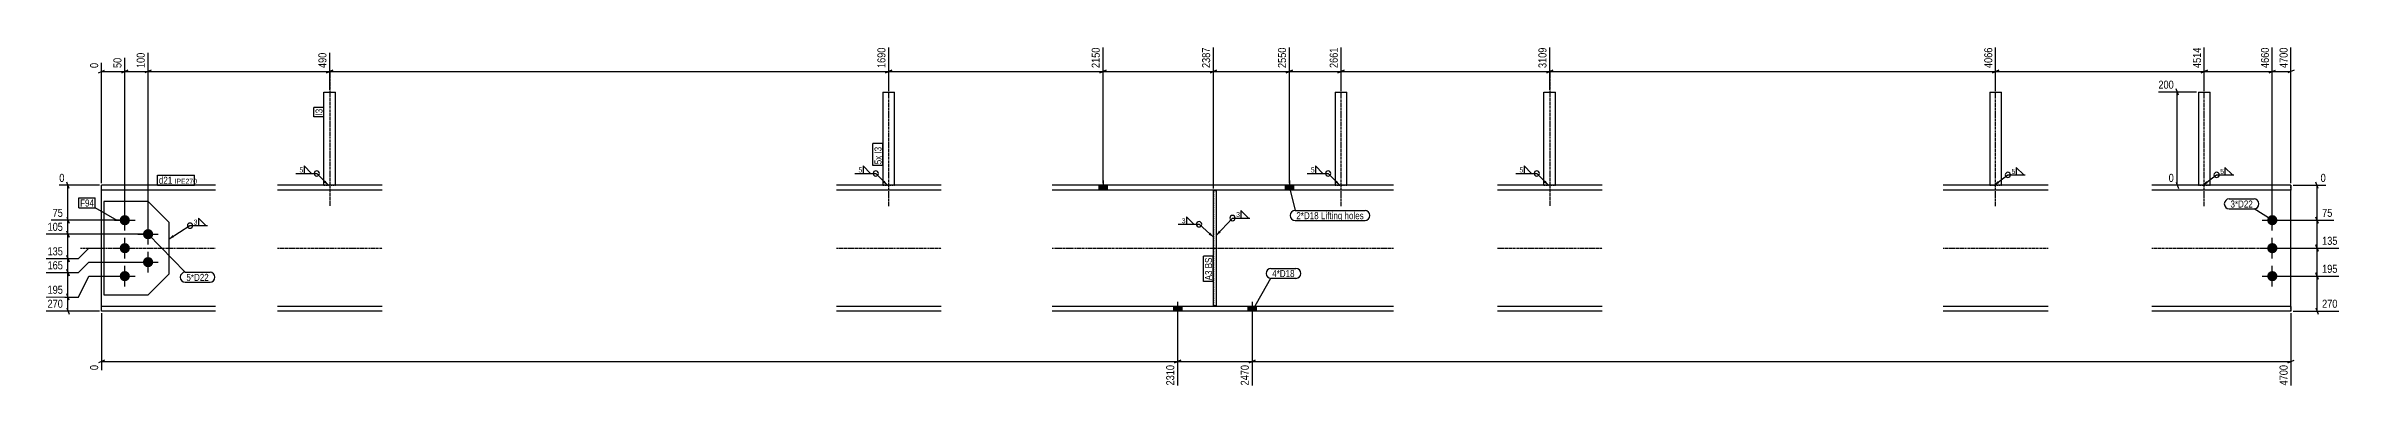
# Model space of a CAD drawing. Header units: millimetres. Extents: x 10 to 27143, y 7 to 1733.
# Drawn here: x 10 to 4933, y 7 to 739 of the extents above; entities that cross this region are included whole.
import ezdxf

# ---------------------------------------------------------------- set-up
doc = ezdxf.new("R2010")
doc.units = ezdxf.units.MM
doc.linetypes.add('DXK_LINE_DOT2', pattern=[3.9198, 1.9599, -1.9599])
doc.linetypes.add('DXK_LINE_DOT3', pattern=[5.9187, 2.979, -0.9799, 0.9799, -0.9799])
for name, color, linetype in [('MÅLSÆTNING', 7, 'Continuous'), ('STÅL', 7, 'Continuous'), ('TEKST', 7, 'Continuous')]:
    doc.layers.add(name, color=color, linetype=linetype)
doc.styles.add('Arial Narrow', font='ARIALN.TTF', dxfattribs={"height": 0.2})

msp = doc.modelspace()

# ---------------------------------------------------------------- hatches: boundary and pattern name
at = {"layer": 'STÅL', "linetype": 'Continuous'}
for points in [[(2270.9, 430.1), (2288.9, 430.1), (2288.9, 440.3), (2270.9, 440.3)], [(2670.9, 430.1), (2688.9, 430.1), (2688.9, 440.3), (2670.9, 440.3)], [(168.9, 365.3, -1), (190.9, 365.3, -1)], [(218.9, 335.3, -1), (240.9, 335.3, -1)], [(4778.9, 365.3, -1), (4800.9, 365.3, -1)], [(168.9, 305.3, -1), (190.9, 305.3, -1)], [(4778.9, 305.3, -1), (4800.9, 305.3, -1)], [(168.9, 245.3, -1), (190.9, 245.3, -1)], [(218.9, 275.3, -1), (240.9, 275.3, -1)], [(4778.9, 245.3, -1), (4800.9, 245.3, -1)], [(2448.9, 180.5), (2430.9, 180.5), (2430.9, 170.3), (2448.9, 170.3)], [(2448.9, 180.5), (2430.9, 180.5), (2430.9, 170.3), (2448.9, 170.3)], [(2608.9, 180.5), (2590.9, 180.5), (2590.9, 170.3), (2608.9, 170.3)], [(2608.9, 180.5), (2590.9, 180.5), (2590.9, 170.3), (2608.9, 170.3)]]:
    msp.add_hatch(color=96, dxfattribs=at).paths.add_polyline_path(points)
at = {"layer": 'TEKST', "linetype": 'Continuous'}
for points in [[(611, 450.3), (616.9, 440.3), (607, 446.4)], [(1811, 450.3), (1816.9, 440.3), (1807, 446.4)], [(2782, 450.3), (2787.9, 440.3), (2778, 446.4)], [(3230, 450.3), (3235.9, 440.3), (3226, 446.4)], [(4203.5, 444.8), (4192.9, 440.3), (4200.2, 449.3)], [(4651.5, 444.8), (4640.9, 440.3), (4648.2, 449.3)], [(285.9, 329), (274.9, 325.4), (282.9, 333.8)], [(2510.4, 338.6), (2516.9, 329), (2506.6, 334.4)], [(2532.7, 338.9), (2522.9, 332.7), (2528.5, 342.8)]]:
    msp.add_hatch(color=3, dxfattribs=at).paths.add_polyline_path(points)

# ---------------------------------------------------------------- linework, layer by layer
at = {"layer": 'MÅLSÆTNING', "color": 7, "linetype": 'Continuous'}
for p, q in [((129.9, 444.8), (129.9, 702.8)), ((179.9, 369.8), (179.9, 713.8)), ((229.9, 339.8), (229.9, 724.7)), ((229.9, 339.8), (229.9, 724.7)), ((619.9, 644.8), (619.9, 724.7)), ((619.9, 644.8), (619.9, 724.7)), ((1819.9, 644.8), (1819.9, 735.7)), ((1819.9, 644.8), (1819.9, 735.7)), ((2279.9, 444.7), (2279.9, 735.7)), ((2279.9, 444.7), (2279.9, 735.7)), ((2516.9, 433.6), (2516.9, 735.7)), ((2516.9, 433.6), (2516.9, 735.7)), ((2679.9, 444.8), (2679.9, 735.7)), ((2679.9, 444.8), (2679.9, 735.7)), ((2790.9, 644.8), (2790.9, 735.7)), ((3238.9, 644.8), (3238.9, 735.7)), ((4195.9, 644.8), (4195.9, 735.7)), ((4195.9, 644.8), (4195.9, 735.7)), ((4643.9, 644.8), (4643.9, 735.7)), ((4789.9, 369.8), (4789.9, 735.7)), ((4829.9, 444.8), (4829.9, 735.7)), ((123.2, 681.5), (136.7, 686.9)), ((173.2, 681.5), (186.7, 686.9)), ((179.9, 684.2), (229.9, 684.2)), ((236.7, 686.9), (223.2, 681.5)), ((236.7, 686.9), (223.2, 681.5)), ((229.9, 684.2), (619.9, 684.2)), ((626.7, 686.9), (613.2, 681.5)), ((613.2, 681.5), (626.7, 686.9)), ((619.9, 684.2), (1819.9, 684.2)), ((1826.7, 686.9), (1813.2, 681.5)), ((1813.2, 681.5), (1826.7, 686.9)), ((1819.9, 684.2), (2279.9, 684.2)), ((2286.7, 686.9), (2273.2, 681.5)), ((2273.2, 681.5), (2286.7, 686.9)), ((2279.9, 684.2), (2516.9, 684.2)), ((2523.7, 686.9), (2510.2, 681.5)), ((2510.2, 681.5), (2523.7, 686.9)), ((2516.9, 684.2), (2679.9, 684.2)), ((2686.7, 686.9), (2673.2, 681.5)), ((2673.2, 681.5), (2686.7, 686.9)), ((2679.9, 684.2), (2790.9, 684.2)), ((2784.2, 681.5), (2797.7, 686.9)), ((3232.2, 681.5), (3245.7, 686.9)), ((4202.7, 686.9), (4189.2, 681.5)), ((4189.2, 681.5), (4202.7, 686.9)), ((4195.9, 684.2), (4643.9, 684.2)), ((4626.9, 640.3), (4545.4, 640.3)), ((4588.7, 633.6), (4583.3, 647.1)), ((4586, 440.3), (4586, 640.3)), ((4637.2, 681.5), (4650.7, 686.9)), ((4783.2, 681.5), (4796.7, 686.9)), ((4789.9, 684.2), (4829.9, 684.2)), ((4836.7, 686.9), (4823.2, 681.5)), ((60.6, 433.6), (55.2, 447.1)), ((4583.3, 447.1), (4588.7, 433.6)), ((4888.6, 433.6), (4883.2, 447.1)), ((125.4, 440.3), (39.3, 440.3)), ((4626.9, 440.3), (4567.4, 440.3)), ((4834.4, 440.3), (4904.5, 440.3)), ((4885.9, 365.3), (4885.9, 440.3)), ((175.4, 365.3), (21.8, 365.3)), ((55.2, 372.1), (60.6, 358.6)), ((57.9, 335.3), (57.9, 365.3)), ((4794.4, 365.3), (4922, 365.3)), ((4794.4, 365.3), (4922, 365.3)), ((4883.2, 372.1), (4888.6, 358.6)), ((4888.6, 358.6), (4883.2, 372.1)), ((4885.9, 305.3), (4885.9, 365.3)), ((225.4, 335.3), (10.8, 335.3)), ((225.4, 335.3), (10.8, 335.3)), ((60.6, 328.6), (55.2, 342.1)), ((55.2, 342.1), (60.6, 328.6)), ((57.9, 282.8), (57.9, 335.3)), ((80.4, 282.8), (102.9, 305.3)), ((80.4, 282.8), (102.9, 305.3)), ((102.9, 305.3), (125.4, 305.3)), ((102.9, 305.3), (125.4, 305.3)), ((4794.4, 305.3), (4933, 305.3)), ((4794.4, 305.3), (4933, 305.3)), ((10.8, 282.8), (80.4, 282.8)), ((10.8, 282.8), (80.4, 282.8)), ((10.8, 252.8), (80.4, 252.8)), ((10.8, 252.8), (80.4, 252.8)), ((60.6, 276.1), (55.2, 289.6)), ((55.2, 289.6), (60.6, 276.1)), ((60.6, 246.1), (55.2, 259.6)), ((55.2, 259.6), (60.6, 246.1)), ((57.9, 252.8), (57.9, 282.8)), ((57.9, 200.3), (57.9, 252.8)), ((80.4, 252.8), (102.9, 275.3)), ((80.4, 252.8), (102.9, 275.3)), ((102.9, 275.3), (225.4, 275.3)), ((102.9, 275.3), (225.4, 275.3)), ((4888.6, 238.6), (4883.2, 252.1)), ((10.8, 200.3), (80.4, 200.3)), ((10.8, 200.3), (80.4, 200.3)), ((60.6, 193.6), (55.2, 207.1)), ((60.6, 193.6), (55.2, 207.1)), ((57.9, 170.3), (57.9, 200.3)), ((80.4, 200.3), (102.9, 245.3)), ((80.4, 200.3), (102.9, 245.3)), ((102.9, 245.3), (175.4, 245.3)), ((102.9, 245.3), (175.4, 245.3)), ((4794.4, 245.3), (4933, 245.3)), ((4885.9, 170.3), (4885.9, 245.3)), ((125.4, 170.3), (10.8, 170.3)), ((55.2, 177.1), (60.6, 163.6)), ((129.9, 165.8), (129.9, 43.7)), ((2439.9, 155.8), (2439.9, 10.8)), ((2599.9, 155.8), (2599.9, 10.8)), ((2599.9, 155.8), (2599.9, 10.8)), ((4829.9, 165.8), (4829.9, 10.8)), ((4834.4, 170.3), (4933, 170.3)), ((4883.2, 177.1), (4888.6, 163.6)), ((136.7, 65), (123.2, 59.6)), ((129.9, 62.3), (2439.9, 62.3)), ((2433.2, 59.6), (2446.7, 65)), ((2606.7, 65), (2593.2, 59.6)), ((2593.2, 59.6), (2606.7, 65)), ((2599.9, 62.3), (4829.9, 62.3)), ((4823.2, 59.6), (4836.7, 65))]:
    msp.add_line(p, q, dxfattribs=at)
at = {"layer": 'STÅL', "color": 2, "linetype": 'Continuous'}
for p, q in [((607.4, 440.3), (607.4, 640.3)), ((607.4, 640.3), (632.4, 640.3)), ((632.4, 440.3), (632.4, 640.3)), ((1807.4, 640.3), (1807.4, 440.3)), ((1807.4, 640.3), (1832.4, 640.3)), ((1832.4, 440.3), (1832.4, 640.3)), ((2778.4, 640.3), (2778.4, 440.3)), ((2778.4, 640.3), (2803.4, 640.3)), ((2803.4, 440.3), (2803.4, 640.3)), ((3226.4, 440.3), (3226.4, 640.3)), ((3226.4, 640.3), (3251.4, 640.3)), ((3251.4, 440.3), (3251.4, 640.3)), ((4183.4, 640.3), (4183.4, 440.3)), ((4183.4, 640.3), (4208.4, 640.3)), ((4208.4, 440.3), (4208.4, 640.3)), ((4631.4, 640.3), (4631.4, 440.3)), ((4631.4, 640.3), (4656.4, 640.3)), ((4656.4, 440.3), (4656.4, 640.3)), ((129.9, 170.3), (129.9, 440.3)), ((374.9, 440.3), (129.9, 440.3)), ((374.9, 430.1), (129.9, 430.1)), ((134.9, 405.3), (134.9, 205.3)), ((229.9, 405.3), (134.9, 405.3)), ((274.9, 360.3), (229.9, 405.3)), ((732.4, 440.3), (507.4, 440.3)), ((732.4, 430.1), (507.4, 430.1)), ((1932.4, 440.3), (1707.4, 440.3)), ((1932.4, 430.1), (1707.4, 430.1)), ((2903.4, 440.3), (2170.9, 440.3)), ((2903.4, 430.1), (2170.9, 430.1)), ((2516.9, 429.1), (2522.9, 429.1)), ((2516.9, 181.5), (2516.9, 429.1)), ((2522.9, 429.1), (2522.9, 181.5)), ((3351.4, 440.3), (3126.4, 440.3)), ((3351.4, 430.1), (3126.4, 430.1)), ((4308.4, 440.3), (4083.4, 440.3)), ((4308.4, 430.1), (4083.4, 430.1)), ((4829.9, 440.3), (4531.4, 440.3)), ((4829.9, 430.1), (4531.4, 430.1)), ((4829.9, 440.3), (4829.9, 430.1)), ((4829.9, 415.1), (4829.9, 430.1)), ((4829.9, 180.5), (4829.9, 415.1)), ((274.9, 250.3), (274.9, 360.3)), ((229.9, 205.3), (274.9, 250.3)), ((134.9, 205.3), (229.9, 205.3)), ((374.9, 180.5), (129.9, 180.5)), ((374.9, 170.3), (129.9, 170.3)), ((732.4, 180.5), (507.4, 180.5)), ((732.4, 170.3), (507.4, 170.3)), ((1932.4, 180.5), (1707.4, 180.5)), ((1932.4, 170.3), (1707.4, 170.3)), ((2903.4, 180.5), (2170.9, 180.5)), ((2903.4, 170.3), (2170.9, 170.3)), ((2522.9, 181.5), (2516.9, 181.5)), ((3351.4, 180.5), (3126.4, 180.5)), ((3351.4, 170.3), (3126.4, 170.3)), ((4308.4, 180.5), (4083.4, 180.5)), ((4308.4, 170.3), (4083.4, 170.3)), ((4829.9, 180.5), (4531.4, 180.5)), ((4829.9, 170.3), (4531.4, 170.3)), ((4829.9, 180.5), (4829.9, 170.3))]:
    msp.add_line(p, q, dxfattribs=at)
at = {"layer": 'STÅL', "color": 7, "linetype": 'DXK_LINE_DOT3'}
for p, q in [((619.9, 685.3), (619.9, 395.3)), ((1819.9, 395.3), (1819.9, 685.3)), ((2790.9, 395.3), (2790.9, 685.3)), ((3238.9, 685.3), (3238.9, 395.3)), ((4195.9, 395.3), (4195.9, 685.3)), ((4643.9, 395.3), (4643.9, 685.3)), ((84.9, 305.3), (374.9, 305.3)), ((507.4, 305.3), (732.4, 305.3)), ((1707.4, 305.3), (1932.4, 305.3)), ((2170.9, 305.3), (2903.4, 305.3)), ((3126.4, 305.3), (3351.4, 305.3)), ((4083.4, 305.3), (4308.4, 305.3)), ((4531.4, 305.3), (4874.9, 305.3))]:
    msp.add_line(p, q, dxfattribs=at)
at = {"layer": 'STÅL', "color": 96, "linetype": 'Continuous'}
for p, q in [((2279.9, 450.3), (2279.9, 430.1)), ((2679.9, 450.3), (2679.9, 430.1)), ((2270.9, 440.3), (2270.9, 430.1)), ((2288.9, 440.3), (2288.9, 430.1)), ((2670.9, 440.3), (2670.9, 430.1)), ((2688.9, 440.3), (2688.9, 430.1)), ((157.9, 365.3), (201.9, 365.3)), ((179.9, 343.3), (179.9, 387.3)), ((229.9, 313.3), (229.9, 357.3)), ((4767.9, 365.3), (4811.9, 365.3)), ((4789.9, 343.3), (4789.9, 387.3)), ((157.9, 305.3), (201.9, 305.3)), ((179.9, 283.3), (179.9, 327.3)), ((207.9, 335.3), (251.9, 335.3)), ((229.9, 253.3), (229.9, 297.3)), ((4767.9, 305.3), (4811.9, 305.3)), ((4789.9, 283.3), (4789.9, 327.3)), ((179.9, 223.3), (179.9, 267.3)), ((207.9, 275.3), (251.9, 275.3)), ((4789.9, 223.3), (4789.9, 267.3)), ((157.9, 245.3), (201.9, 245.3)), ((4767.9, 245.3), (4811.9, 245.3)), ((2430.9, 180.5), (2430.9, 170.3)), ((2430.9, 180.5), (2430.9, 170.3)), ((2439.9, 190.5), (2439.9, 125.5)), ((2439.9, 190.5), (2439.9, 125.5)), ((2448.9, 180.5), (2448.9, 170.3)), ((2448.9, 180.5), (2448.9, 170.3)), ((2590.9, 180.5), (2590.9, 170.3)), ((2590.9, 180.5), (2590.9, 170.3)), ((2599.9, 190.5), (2599.9, 125.5)), ((2599.9, 190.5), (2599.9, 125.5)), ((2608.9, 180.5), (2608.9, 170.3)), ((2608.9, 180.5), (2608.9, 170.3))]:
    msp.add_line(p, q, dxfattribs=at)
at = {"layer": 'STÅL', "color": 7, "linetype": 'DXK_LINE_DOT2'}
for p, q in [((607.4, 440.3), (632.4, 440.3)), ((1807.4, 440.3), (1832.4, 440.3)), ((2522.9, 429.1), (2516.9, 429.1)), ((2516.9, 429.1), (2516.9, 181.5)), ((2522.9, 429.1), (2522.9, 181.5)), ((2778.4, 440.3), (2803.4, 440.3)), ((3226.4, 440.3), (3251.4, 440.3)), ((4183.4, 440.3), (4208.4, 440.3)), ((4631.4, 440.3), (4656.4, 440.3)), ((4829.9, 430.1), (4829.9, 440.3)), ((4829.9, 415.1), (4829.9, 429)), ((2522.9, 181.5), (2516.9, 181.5)), ((4829.9, 170.3), (4829.9, 180.5))]:
    msp.add_line(p, q, dxfattribs=at)
at = {"layer": 'TEKST', "color": 3, "linetype": 'Continuous'}
for p, q in [((616.9, 440.3), (592, 465.6)), ((1816.9, 440.3), (1792, 465.6)), ((2787.9, 440.3), (2763, 465.6)), ((3235.9, 440.3), (3211, 465.6)), ((2516.9, 329), (2486, 356.6))]:
    msp.add_line(p, q, dxfattribs=at)
for centre in [(592, 465.6), (1792, 465.6), (2763, 465.6), (3211, 465.6), (2486, 356.6)]:
    msp.add_arc(centre, 5.62, 270, 90, dxfattribs=at)

# ---------------------------------------------------------------- wipeouts: each hides what was drawn before it
at = {"color": 0}
for points in [[(562.5, 466.9), (562.5, 480), (553.9, 480), (553.9, 466.9)], [(1762.5, 466.9), (1762.5, 480), (1753.9, 480), (1753.9, 466.9)], [(2733.5, 466.9), (2733.5, 480), (2724.9, 480), (2724.9, 466.9)], [(3181.5, 466.9), (3181.5, 480), (3172.9, 480), (3172.9, 466.9)], [(2456.5, 358), (2456.5, 371), (2447.9, 371), (2447.9, 358)], [(2573.4, 371.3), (2573.4, 384.3), (2564.8, 384.3), (2564.8, 371.3)], [(2742.7, 367.5), (2742.7, 383.2), (2694.8, 383.2), (2694.8, 367.5)], [(360.2, 235.1), (360.2, 250.9), (312.2, 250.9), (312.2, 235.1)], [(2691.1, 243.3), (2691.1, 259), (2643.1, 259), (2643.1, 243.3)]]:
    msp.add_wipeout(points, dxfattribs=at).dxf.layer = 'TEKST'

# ---------------------------------------------------------------- next in the draw order: linework, layer by layer
at = {"layer": 'TEKST', "color": 3, "linetype": 'Continuous'}
for p, q in [((546.9, 465.6), (592, 465.6)), ((580.9, 465.6), (564.9, 481.7)), ((564.9, 481.7), (564.9, 465.6)), ((564.9, 465.6), (580.9, 465.6)), ((1746.9, 465.6), (1792, 465.6)), ((1780.9, 465.6), (1764.9, 481.7)), ((1764.9, 481.7), (1764.9, 465.6)), ((1764.9, 465.6), (1780.9, 465.6)), ((2717.9, 465.6), (2763, 465.6)), ((2751.9, 465.6), (2735.9, 481.7)), ((2735.9, 481.7), (2735.9, 465.6)), ((2735.9, 465.6), (2751.9, 465.6)), ((3165.9, 465.6), (3211, 465.6)), ((3199.9, 465.6), (3183.9, 481.7)), ((3183.9, 481.7), (3183.9, 465.6)), ((3183.9, 465.6), (3199.9, 465.6)), ((2440.9, 356.6), (2486, 356.6)), ((2474.9, 356.6), (2458.9, 372.7)), ((2458.9, 372.7), (2458.9, 356.6)), ((2458.9, 356.6), (2474.9, 356.6)), ((2522.9, 332.7), (2557.8, 369.9)), ((2557.8, 369.9), (2595, 369.9)), ((2591.8, 369.9), (2575.8, 386)), ((2575.8, 386), (2575.8, 369.9)), ((2575.8, 369.9), (2591.8, 369.9))]:
    msp.add_line(p, q, dxfattribs=at)
for centre, start, end in [((592, 465.6), 90, 270), ((1792, 465.6), 90, 270), ((2763, 465.6), 90, 270), ((3211, 465.6), 90, 270), ((2486, 356.6), 90, 270), ((2557.8, 369.9), 90, 270), ((2557.8, 369.9), 270, 90)]:
    msp.add_arc(centre, 5.62, start, end, dxfattribs=at)

# ---------------------------------------------------------------- next in the draw order: texts
at = {"layer": 'TEKST', "color": 3, "style": 'Arial Narrow'}
for s, p in [('5', (554.8, 467.8)), ('5', (1754.8, 467.8)), ('5', (2725.8, 467.8)), ('5', (3173.8, 467.8)), ('3', (2448.8, 358.9)), ('3', (2565.7, 372.2))]:
    msp.add_text(s, height=10.7, dxfattribs=at).set_placement(p)

# ---------------------------------------------------------------- next in the draw order: wipeouts: each hides what was drawn before it
at = {"color": 0, "linetype": 'Continuous'}
for points in [[(1816.3, 739.3), (1791.1, 739.3), (1791.1, 688.2), (1816.3, 688.2)], [(2276.3, 739.3), (2251.1, 739.3), (2251.1, 688.2), (2276.3, 688.2)], [(2513.3, 739.3), (2488.1, 739.3), (2488.1, 688.2), (2513.3, 688.2)], [(2676.3, 739.3), (2651.1, 739.3), (2651.1, 688.2), (2676.3, 688.2)], [(2787.3, 739.3), (2762.1, 739.3), (2762.1, 688.2), (2787.3, 688.2)], [(4640.3, 739.3), (4615.1, 739.3), (4615.1, 688.2), (4640.3, 688.2)], [(4826.3, 739.3), (4801.1, 739.3), (4801.1, 688.2), (4826.3, 688.2)], [(226.3, 728.3), (201.1, 728.3), (201.1, 688.2), (226.3, 688.2)], [(616.3, 728.3), (591.1, 728.3), (591.1, 688.2), (616.3, 688.2)], [(4582, 643.9), (4582, 669.1), (4541.8, 669.1), (4541.8, 643.9)], [(4582, 443.9), (4582, 469.1), (4563.8, 469.1), (4563.8, 443.9)], [(4908.1, 443.9), (4908.1, 469.1), (4890, 469.1), (4890, 443.9)], [(50.6, 368.9), (50.6, 394.1), (21.4, 394.1), (21.4, 368.9)], [(4922.4, 368.9), (4922.4, 394.1), (4893.2, 394.1), (4893.2, 368.9)], [(50.6, 286.4), (50.6, 311.6), (10.5, 311.6), (10.5, 286.4)], [(4933.3, 248.9), (4933.3, 274.1), (4893.2, 274.1), (4893.2, 248.9)], [(50.6, 203.9), (50.6, 229.1), (10.5, 229.1), (10.5, 203.9)], [(4933.3, 173.9), (4933.3, 199.1), (4893.2, 199.1), (4893.2, 173.9)], [(126.3, 58.3), (101.1, 58.3), (101.1, 40.1), (126.3, 40.1)], [(2436.3, 58.3), (2411.1, 58.3), (2411.1, 7.2), (2436.3, 7.2)], [(4826.3, 58.3), (4801.1, 58.3), (4801.1, 7.2), (4826.3, 7.2)]]:
    msp.add_wipeout(points, dxfattribs=at).dxf.layer = 'MÅLSÆTNING'
at = {"color": 0}
for points in [[(604.3, 604.3), (588.5, 604.3), (588.5, 589.9), (604.3, 589.9)], [(281.9, 443.5), (281.9, 459.2), (253.1, 459.2), (253.1, 443.5)], [(4237.9, 463.8), (4237.9, 476.9), (4229.3, 476.9), (4229.3, 463.8)], [(4685.9, 463.8), (4685.9, 476.9), (4677.3, 476.9), (4677.3, 463.8)], [(4748, 392.5), (4748, 408.2), (4700.1, 408.2), (4700.1, 392.5)], [(2742.7, 367.5), (2742.7, 383.2), (2694.8, 383.2), (2694.8, 367.5)], [(360.2, 235.1), (360.2, 250.9), (312.2, 250.9), (312.2, 235.1)], [(2513.8, 257.4), (2498, 257.4), (2498, 236.3), (2513.8, 236.3)], [(2691.1, 243.3), (2691.1, 259), (2643.1, 259), (2643.1, 243.3)]]:
    msp.add_wipeout(points, dxfattribs=at).dxf.layer = 'TEKST'

# ---------------------------------------------------------------- next in the draw order: linework, layer by layer
at = {"layer": 'MÅLSÆTNING', "color": 7, "linetype": 'Continuous'}
for p, q in [((179.9, 369.8), (179.9, 713.8)), ((2790.9, 644.8), (2790.9, 735.7)), ((4643.9, 644.8), (4643.9, 735.7)), ((4789.9, 369.8), (4789.9, 735.7)), ((129.9, 684.2), (179.9, 684.2)), ((186.7, 686.9), (173.2, 681.5)), ((2797.7, 686.9), (2784.2, 681.5)), ((2790.9, 684.2), (3238.9, 684.2)), ((4650.7, 686.9), (4637.2, 681.5)), ((4643.9, 684.2), (4789.9, 684.2)), ((4783.2, 681.5), (4796.7, 686.9)), ((57.9, 365.3), (57.9, 440.3)), ((175.4, 365.3), (21.8, 365.3)), ((55.2, 372.1), (60.6, 358.6)), ((4883.2, 312.1), (4888.6, 298.6)), ((4888.6, 298.6), (4883.2, 312.1)), ((4885.9, 245.3), (4885.9, 305.3)), ((4883.2, 252.1), (4888.6, 238.6)), ((4794.4, 245.3), (4933, 245.3)), ((2439.9, 155.8), (2439.9, 10.8)), ((2446.7, 65), (2433.2, 59.6)), ((2439.9, 62.3), (2599.9, 62.3))]:
    msp.add_line(p, q, dxfattribs=at)
at = {"layer": 'TEKST', "color": 3, "linetype": 'Continuous'}
for p, q in [((4192.9, 440.3), (4222.3, 462.5)), ((4222.3, 462.5), (4259.5, 462.5)), ((4256.3, 462.5), (4240.3, 478.6)), ((4240.3, 478.6), (4240.3, 462.5)), ((4240.3, 462.5), (4256.3, 462.5)), ((4640.9, 440.3), (4670.3, 462.5)), ((4670.3, 462.5), (4707.5, 462.5)), ((4704.3, 462.5), (4688.3, 478.6)), ((4688.3, 478.6), (4688.3, 462.5)), ((4688.3, 462.5), (4704.3, 462.5))]:
    msp.add_line(p, q, dxfattribs=at)
at = {"layer": 'TEKST', "color": 7, "linetype": 'Continuous'}
for p, q in [((2679.9, 435.2), (2692.1, 385.9)), ((229.9, 335.3), (309.5, 253.6)), ((309.5, 253.6), (362.9, 253.6)), ((2640.4, 261.7), (2693.8, 261.7)), ((309.5, 232.4), (362.9, 232.4)), ((2599.9, 170.4), (2640.4, 240.6)), ((2640.4, 240.6), (2693.8, 240.6))]:
    msp.add_line(p, q, dxfattribs=at)
at = {"layer": 'TEKST', "color": 3, "linetype": 'Continuous'}
for centre, start, end in [((4222.3, 462.5), 90, 270), ((4222.3, 462.5), 270, 90), ((4670.3, 462.5), 90, 270), ((4670.3, 462.5), 270, 90)]:
    msp.add_arc(centre, 5.62, start, end, dxfattribs=at)
at = {"layer": 'TEKST', "color": 7, "linetype": 'Continuous'}
for centre, start, end in [((2692.1, 375.4), 90, 270), ((309.5, 243), 90, 270), ((362.9, 243), 270, 90), ((2640.4, 251.1), 90, 270), ((2693.8, 251.1), 270, 90)]:
    msp.add_arc(centre, 10.6, start, end, dxfattribs=at)

# ---------------------------------------------------------------- next in the draw order: texts
at = {"layer": 'MÅLSÆTNING', "color": 3, "linetype": 'Continuous', "style": 'Arial Narrow'}
for s, height, p in [('100', 17.18, (222.7, 691.8)), ('490', 17.18, (612.7, 691.8)), ('1690', 17.18, (1812.7, 691.8)), ('2150', 17.18, (2272.7, 691.8)), ('2387', 17.18, (2509.7, 691.8)), ('2550', 17.18, (2672.7, 691.8)), ('2661', 17.18, (2783.7, 691.8)), ('4514', 17.18, (4636.7, 691.8)), ('4700', 17.18, (4822.7, 691.8)), ('0', 17.2, (122.7, 43.7)), ('2310', 17.18, (2432.7, 10.8)), ('4700', 17.18, (4822.7, 10.8))]:
    msp.add_text(s, height=height, rotation=90.0002, dxfattribs=at).set_placement(p)
for s, height, p in [('200', 17.18, (4545.4, 647.5)), ('0', 17.2, (4567.4, 447.5)), ('0', 17.2, (4893.6, 447.5)), ('75', 17.18, (25, 372.5)), ('75', 17.18, (4896.8, 372.5)), ('135', 17.18, (14.1, 290)), ('195', 17.18, (4896.8, 252.5)), ('270', 17.18, (4896.8, 177.5))]:
    msp.add_text(s, height=height, dxfattribs=at).set_placement(p)
at = {"layer": 'TEKST', "color": 3, "style": 'Arial Narrow'}
for s, height, p in [('5', 10.7, (4230.2, 464.7)), ('5', 10.7, (4678.2, 464.7)), ('5*D22', 15.03, (312.2, 235.1)), ('4*D18', 15.03, (2643.1, 243.3))]:
    msp.add_text(s, height=height, dxfattribs=at).set_placement(p)

# ---------------------------------------------------------------- next in the draw order: wipeouts: each hides what was drawn before it
at = {"color": 0, "linetype": 'Continuous'}
msp.add_wipeout([(50.6, 173.9), (50.6, 199.1), (10.5, 199.1), (10.5, 173.9)], dxfattribs=at).dxf.layer = 'MÅLSÆTNING'
at = {"color": 0}
for points in [[(604.3, 604.3), (588.5, 604.3), (588.5, 589.9), (604.3, 589.9)], [(1804.3, 503.6), (1788.5, 503.6), (1788.5, 485.3), (1804.3, 485.3)], [(281.9, 443.5), (281.9, 459.2), (253.1, 459.2), (253.1, 443.5)], [(4748, 392.5), (4748, 408.2), (4700.1, 408.2), (4700.1, 392.5)], [(2839.6, 367.5), (2839.6, 383.2), (2747.5, 383.2), (2747.5, 367.5)], [(2513.8, 257.4), (2498, 257.4), (2498, 236.3), (2513.8, 236.3)]]:
    msp.add_wipeout(points, dxfattribs=at).dxf.layer = 'TEKST'

# ---------------------------------------------------------------- next in the draw order: linework, layer by layer
at = {"layer": 'TEKST', "color": 7, "linetype": 'Continuous'}
for p, q in [((585.8, 587.2), (585.8, 607)), ((607, 607), (585.8, 607)), ((607, 587.2), (607, 607)), ((607, 587.2), (585.8, 587.2)), ((250.4, 440.8), (250.4, 461.9)), ((4697.4, 410.9), (4750.7, 410.9)), ((4697.4, 389.8), (4750.7, 389.8)), ((4789.9, 365.3), (4750.7, 389.8)), ((2516.5, 233.6), (2495.3, 233.6))]:
    msp.add_line(p, q, dxfattribs=at)
for centre, start, end in [((4697.4, 400.4), 90, 270), ((4750.7, 400.4), 270, 90)]:
    msp.add_arc(centre, 10.6, start, end, dxfattribs=at)

# ---------------------------------------------------------------- next in the draw order: texts
at = {"layer": 'MÅLSÆTNING', "color": 3, "linetype": 'Continuous', "style": 'Arial Narrow'}
for s, p in [('195', (14.1, 207.5)), ('270', (14.1, 177.5))]:
    msp.add_text(s, height=17.18, dxfattribs=at).set_placement(p)
at = {"layer": 'TEKST', "color": 3, "style": 'Arial Narrow'}
msp.add_text('I3', height=15.03, rotation=90.0002, dxfattribs=at).set_placement((604.3, 589.9))
msp.add_text('3*D22', height=15.03, dxfattribs=at).set_placement((4700.1, 392.5))

# ---------------------------------------------------------------- next in the draw order: wipeouts: each hides what was drawn before it
at = {"color": 0, "linetype": 'Continuous'}
for points in [[(3235.3, 739.3), (3210.1, 739.3), (3210.1, 688.2), (3235.3, 688.2)], [(4786.3, 739.3), (4761.1, 739.3), (4761.1, 688.2), (4786.3, 688.2)], [(126.3, 706.4), (101.1, 706.4), (101.1, 688.2), (126.3, 688.2)], [(176.3, 717.4), (151.1, 717.4), (151.1, 688.2), (176.3, 688.2)], [(53.9, 443.9), (53.9, 469.1), (35.7, 469.1), (35.7, 443.9)], [(50.6, 338.9), (50.6, 364.1), (10.5, 364.1), (10.5, 338.9)], [(4933.3, 308.9), (4933.3, 334.1), (4893.2, 334.1), (4893.2, 308.9)], [(50.6, 256.4), (50.6, 281.6), (10.5, 281.6), (10.5, 256.4)], [(2596.3, 58.3), (2571.1, 58.3), (2571.1, 7.2), (2596.3, 7.2)]]:
    msp.add_wipeout(points, dxfattribs=at).dxf.layer = 'MÅLSÆTNING'
at = {"color": 0}
for points in [[(1804.3, 503.6), (1788.5, 503.6), (1788.5, 485.3), (1804.3, 485.3)], [(327, 443.5), (327, 454.7), (286.6, 454.7), (286.6, 443.5)], [(113.7, 394.7), (113.7, 410.5), (84, 410.5), (84, 394.7)], [(335.5, 355), (335.5, 368), (326.8, 368), (326.8, 355)], [(2839.6, 367.5), (2839.6, 383.2), (2747.5, 383.2), (2747.5, 367.5)], [(2513.8, 285.1), (2498, 285.1), (2498, 262.1), (2513.8, 262.1)]]:
    msp.add_wipeout(points, dxfattribs=at).dxf.layer = 'TEKST'

# ---------------------------------------------------------------- next in the draw order: linework, layer by layer
at = {"layer": 'MÅLSÆTNING', "color": 7, "linetype": 'Continuous'}
for p, q in [((3238.9, 644.8), (3238.9, 735.7)), ((3245.7, 686.9), (3232.2, 681.5)), ((3238.9, 684.2), (4195.9, 684.2))]:
    msp.add_line(p, q, dxfattribs=at)
at = {"layer": 'TEKST', "color": 7, "linetype": 'Continuous'}
for p, q in [((1807, 482.6), (1785.8, 482.6)), ((2692.1, 385.9), (2842.3, 385.9)), ((2692.1, 364.8), (2842.3, 364.8))]:
    msp.add_line(p, q, dxfattribs=at)
at = {"layer": 'TEKST', "color": 3, "linetype": 'Continuous'}
for p, q in [((274.9, 325.4), (319.8, 353.6)), ((319.8, 353.6), (357.1, 353.6)), ((353.8, 353.6), (337.8, 369.7)), ((337.8, 369.7), (337.8, 353.6)), ((337.8, 353.6), (353.8, 353.6))]:
    msp.add_line(p, q, dxfattribs=at)
for start, end in [(90, 270), (270, 90)]:
    msp.add_arc((319.8, 353.6), 5.62, start, end, dxfattribs=at)
at = {"layer": 'TEKST', "color": 7, "linetype": 'Continuous'}
msp.add_arc((2842.3, 375.4), 10.6, 270, 90, dxfattribs=at)

# ---------------------------------------------------------------- next in the draw order: texts
at = {"layer": 'MÅLSÆTNING', "color": 3, "linetype": 'Continuous', "style": 'Arial Narrow'}
for s, height, p in [('0', 17.2, (122.7, 691.8)), ('50', 17.18, (172.7, 691.8)), ('3109', 17.18, (3231.7, 691.8)), ('4660', 17.18, (4782.7, 691.8)), ('2470', 17.18, (2592.7, 10.8))]:
    msp.add_text(s, height=height, rotation=90.0002, dxfattribs=at).set_placement(p)
for s, height, p in [('0', 17.2, (39.3, 447.5)), ('105', 17.18, (14.1, 342.5)), ('135', 17.18, (4896.8, 312.5)), ('165', 17.18, (14.1, 260))]:
    msp.add_text(s, height=height, dxfattribs=at).set_placement(p)
at = {"layer": 'TEKST', "color": 3, "style": 'Arial Narrow'}
for s, height, p in [('3', 10.7, (327.7, 355.9)), ('2*D18', 15.03, (2694.8, 367.5)), ('Lifting holes', 15.032, (2747.5, 367.5))]:
    msp.add_text(s, height=height, dxfattribs=at).set_placement(p)

# ---------------------------------------------------------------- next in the draw order: wipeouts: each hides what was drawn before it
at = {"color": 0}
for points in [[(1804.3, 522.7), (1788.5, 522.7), (1788.5, 508.3), (1804.3, 508.3)], [(327, 443.5), (327, 454.7), (286.6, 454.7), (286.6, 443.5)], [(113.7, 394.7), (113.7, 410.5), (84, 410.5), (84, 394.7)], [(2513.8, 285.1), (2498, 285.1), (2498, 262.1), (2513.8, 262.1)]]:
    msp.add_wipeout(points, dxfattribs=at).dxf.layer = 'TEKST'

# ---------------------------------------------------------------- next in the draw order: linework, layer by layer
at = {"layer": 'TEKST', "color": 7, "linetype": 'Continuous'}
for p, q in [((250.4, 461.9), (329.7, 461.9)), ((329.7, 440.8), (329.7, 461.9)), ((81.3, 413.2), (116.4, 413.2)), ((81.3, 392), (81.3, 413.2)), ((116.4, 392), (116.4, 413.2)), ((250.4, 440.8), (329.7, 440.8)), ((81.3, 392), (116.4, 392)), ((163.2, 365), (116.4, 392)), ((2495.3, 233.6), (2495.3, 287.8)), ((2516.5, 287.8), (2495.3, 287.8)), ((2516.5, 233.6), (2516.5, 287.8))]:
    msp.add_line(p, q, dxfattribs=at)

# ---------------------------------------------------------------- next in the draw order: texts
at = {"layer": 'TEKST', "color": 3, "style": 'Arial Narrow'}
for s, height, p in [('d21', 15.03, (253.1, 443.5)), ('IPE270', 10.74, (286.6, 443.5)), ('F94', 15.03, (84, 394.7))]:
    msp.add_text(s, height=height, dxfattribs=at).set_placement(p)
for s, p in [('BS', (2513.8, 262.1)), ('A3', (2513.8, 236.3))]:
    msp.add_text(s, height=15.03, rotation=90.0002, dxfattribs=at).set_placement(p)

# ---------------------------------------------------------------- next in the draw order: wipeouts: each hides what was drawn before it
at = {"color": 0, "linetype": 'Continuous'}
msp.add_wipeout([(4192.3, 739.3), (4167.1, 739.3), (4167.1, 688.2), (4192.3, 688.2)], dxfattribs=at).dxf.layer = 'MÅLSÆTNING'
at = {"color": 0}
msp.add_wipeout([(1804.3, 522.7), (1788.5, 522.7), (1788.5, 508.3), (1804.3, 508.3)], dxfattribs=at).dxf.layer = 'TEKST'

# ---------------------------------------------------------------- next in the draw order: linework, layer by layer
at = {"layer": 'TEKST', "color": 7, "linetype": 'Continuous'}
for p, q in [((1785.8, 482.6), (1785.8, 530.1)), ((1807, 530.1), (1785.8, 530.1)), ((1807, 482.6), (1807, 530.1))]:
    msp.add_line(p, q, dxfattribs=at)

# ---------------------------------------------------------------- next in the draw order: texts
at = {"layer": 'MÅLSÆTNING', "color": 3, "linetype": 'Continuous', "style": 'Arial Narrow'}
msp.add_text('4066', height=17.18, rotation=90.0002, dxfattribs=at).set_placement((4188.7, 691.8))
at = {"layer": 'TEKST', "color": 3, "style": 'Arial Narrow'}
for s, p in [('I3', (1804.3, 508.3)), ('5x', (1804.3, 485.3))]:
    msp.add_text(s, height=15.03, rotation=90.0002, dxfattribs=at).set_placement(p)

doc.saveas('drawing.dxf')
